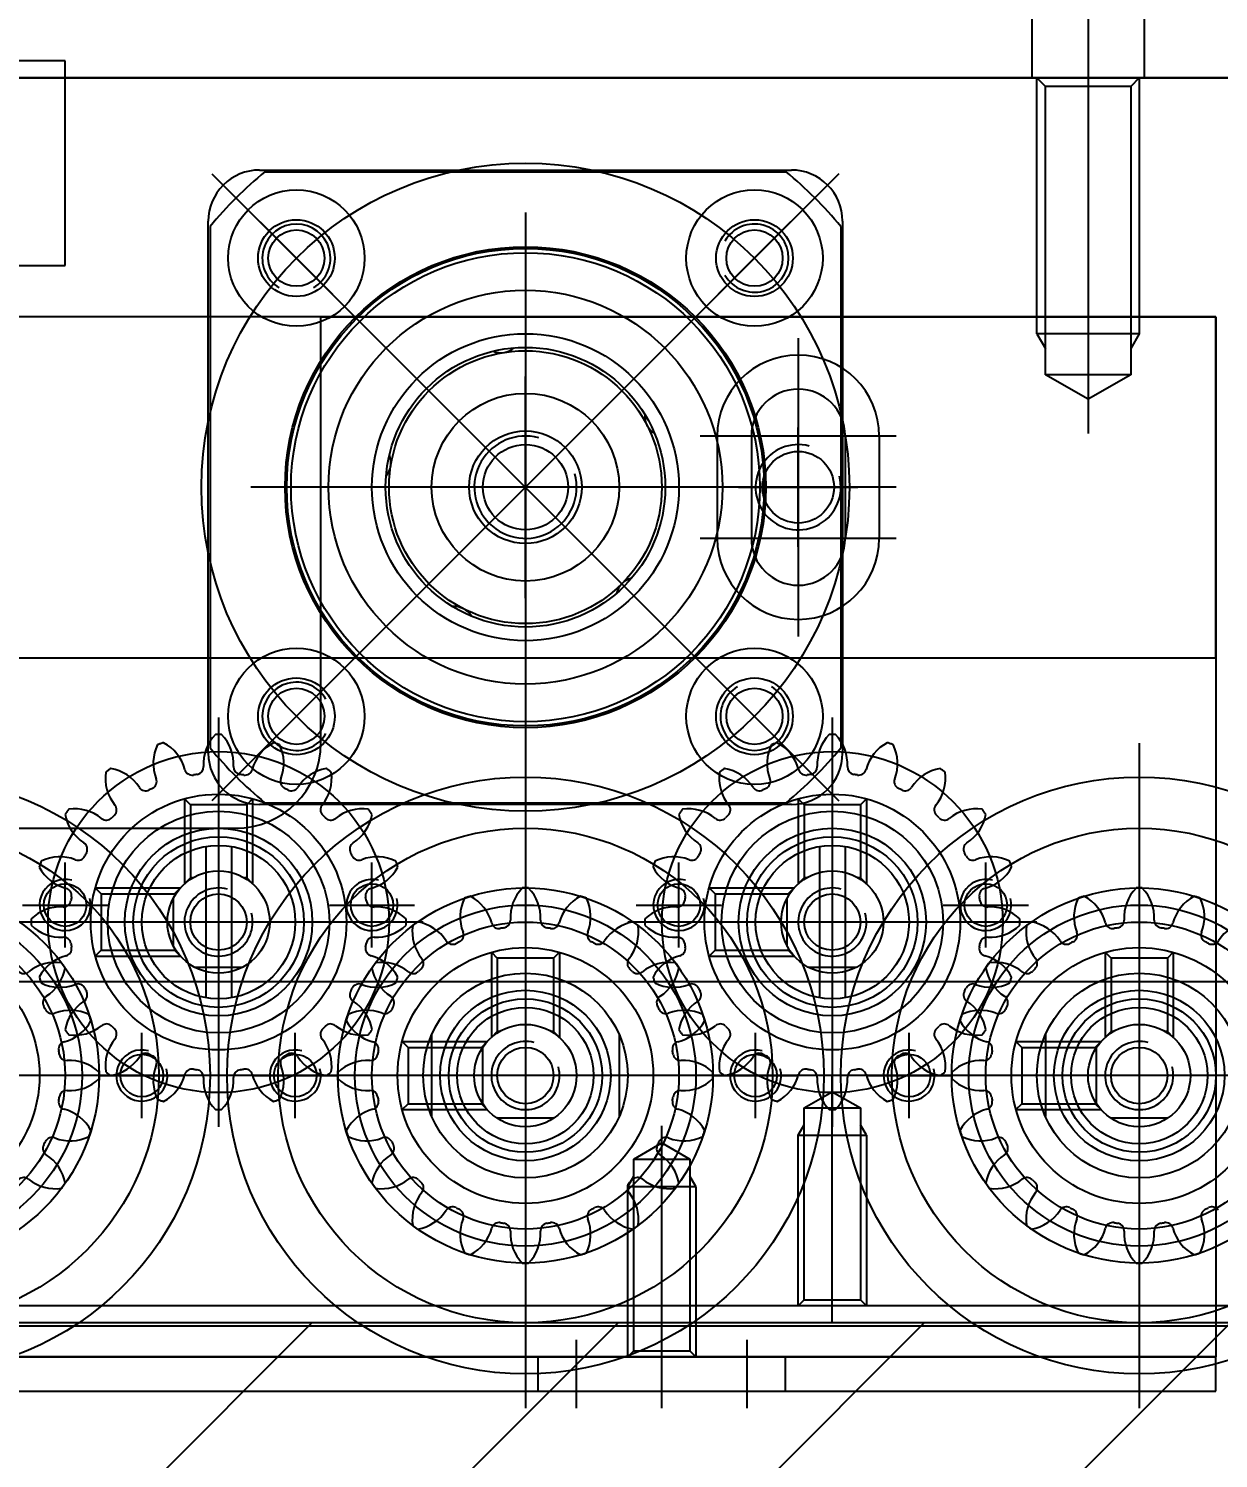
# Model space of a CAD drawing. Header units: inches. Extents: x 0 to 77285, y -118 to 40065.
# Drawn here: x 15104.5 to 15174.3, y 25987.6 to 26071.4 of the extents above; entities that cross this region are included whole.
import ezdxf

# ---------------------------------------------------------------- set-up
doc = ezdxf.new("R2010")
doc.units = ezdxf.units.IN
doc.header["$LTSCALE"] = 5
doc.header["$MEASUREMENT"] = 0
doc.layers.add('A', color=8, linetype='Continuous')
doc.styles.add('SCI', font='')
doc.styles.get('SCI').set_extended_font_data('Gulim')
doc.dimstyles.new('SCH', dxfattribs={"dimtxt": 2.5, "dimasz": 2, "dimexe": 1.25, "dimexo": 0.625, "dimtad": 1, "dimdec": 8, "dimtxsty": 'SCI', "dimcen": 2.5, "dimclrd": 4, "dimclre": 4, "dimclrt": 7, "dimadec": 8, "dimazin": 2, "dimtfac": 1, "dimtdec": 8, "dimtmove": 0, "dimatfit": 3, "dimfxl": 1, "dimarcsym": 0})

# ---------------------------------------------------------------- blocks, each defined once
blk = doc.blocks.new('A$Cc399747e')
h = blk.add_hatch()
h.set_pattern_fill('ANSI31', color=256, scale=4)
h.set_pattern_definition([(45, (9521.272, 63861.461), (-8.980256, 8.980256), [])])
h.paths.add_polyline_path([(2341.792, 581), (1941.792, 581), (1941.792, 281), (2341.792, 281)])
for p, q in [((2113.792, 247), (2113.792, 286)), ((2136.792, 286), (2136.792, 282)), ((2141.792, 286), (2141.792, 282)), ((2146.792, 286), (2146.792, 282)), ((2149.792, 247), (2149.792, 286)), ((2334.292, 285), (2109.292, 285)), ((2109.292, 285), (2109.292, 283)), ((2134.542, 285), (2134.542, 283)), ((2149.042, 285), (2149.042, 283)), ((2141.792, 284), (2141.792, 269.448)), ((2109.292, 222), (2109.292, 283)), ((2109.292, 283), (2334.292, 283)), ((2334.292, 283), (2109.292, 283)), ((2140.142, 282.65), (2139.792, 283)), ((2139.792, 273), (2139.792, 283)), ((2143.442, 282.65), (2140.142, 282.65)), ((2140.142, 271.4), (2140.142, 282.65)), ((2143.792, 283), (2143.442, 282.65)), ((2143.442, 282.65), (2143.442, 271.4)), ((2143.792, 283), (2143.792, 273)), ((1941.792, 281), (2341.792, 281)), ((1941.792, 281), (2341.792, 281)), ((2131.792, 281), (2131.792, 266.448)), ((1627.792, 280), (2635.792, 280)), ((2113.792, 253.5), (2113.792, 279.5)), ((2113.792, 253.5), (2113.792, 279.5)), ((2130.142, 279.65), (2129.792, 280)), ((2129.792, 270), (2129.792, 280)), ((2133.442, 279.65), (2130.142, 279.65)), ((2130.142, 268.4), (2130.142, 279.65)), ((2133.792, 280), (2133.442, 279.65)), ((2133.442, 279.65), (2133.442, 268.4)), ((2133.792, 280), (2133.792, 270)), ((2149.792, 253.5), (2149.792, 279.5)), ((2149.792, 253.5), (2149.792, 279.5)), ((2113.792, 254.5), (2113.792, 278.5)), ((2149.792, 254.5), (2149.792, 278.5)), ((2139.792, 273), (2140.142, 272.394)), ((2143.792, 273), (2139.792, 273)), ((2143.792, 273), (2143.442, 272.394)), ((2141.792, 270.448), (2140.142, 271.4)), ((2143.442, 271.4), (2140.142, 271.4)), ((2143.442, 271.4), (2141.792, 270.448)), ((2129.792, 270), (2130.142, 269.394)), ((2133.792, 270), (2129.792, 270)), ((2133.792, 270), (2133.442, 269.394)), ((2131.792, 245.5), (2131.792, 269.5)), ((2167.792, 245.5), (2167.792, 269.5)), ((2112.135, 269.001), (2115.449, 269.001)), ((2121.021, 268.5), (2116.028, 268.5)), ((2116.378, 268.15), (2116.028, 268.5)), ((2119.292, 264.102), (2119.292, 268.898)), ((2121.021, 268.5), (2120.671, 268.15)), ((2127.292, 269), (2127.292, 264)), ((2131.792, 267.448), (2130.142, 268.4)), ((2133.442, 268.4), (2130.142, 268.4)), ((2133.442, 268.4), (2131.792, 267.448)), ((2136.292, 269), (2136.292, 264)), ((2144.292, 264.102), (2144.292, 268.898)), ((2148.135, 269.001), (2151.449, 269.001)), ((2157.021, 268.5), (2152.028, 268.5)), ((2152.378, 268.15), (2152.028, 268.5)), ((2155.292, 264.102), (2155.292, 268.898)), ((2157.021, 268.5), (2156.671, 268.15)), ((2163.292, 269), (2163.292, 264)), ((2172.292, 269), (2172.292, 264)), ((2116.293, 268.157), (2116.293, 264.843)), ((2116.378, 268.021), (2116.378, 268.15)), ((2120.671, 268.15), (2116.378, 268.15)), ((2120.671, 264.85), (2120.671, 268.15)), ((2152.293, 268.157), (2152.293, 264.843)), ((2152.378, 268.021), (2152.378, 268.15)), ((2156.671, 268.15), (2152.378, 268.15)), ((2156.671, 264.85), (2156.671, 268.15)), ((2094.292, 266.5), (2133.292, 266.5)), ((2100.792, 266.5), (2126.792, 266.5)), ((2100.792, 266.5), (2126.792, 266.5)), ((2101.792, 266.5), (2125.792, 266.5)), ((2129.792, 266.5), (2124.792, 266.5)), ((2130.292, 266.5), (2169.292, 266.5)), ((2138.792, 266.5), (2133.792, 266.5)), ((2136.792, 266.5), (2162.792, 266.5)), ((2136.792, 266.5), (2162.792, 266.5)), ((2137.792, 266.5), (2161.792, 266.5)), ((2165.792, 266.5), (2160.792, 266.5)), ((2166.292, 266.5), (2205.292, 266.5)), ((2174.792, 266.5), (2169.792, 266.5)), ((2172.792, 266.5), (2198.792, 266.5)), ((2172.792, 266.5), (2198.792, 266.5)), ((2173.792, 266.5), (2197.792, 266.5)), ((2116.378, 264.85), (2116.378, 264.98)), ((2131.792, 250), (2131.792, 265)), ((2152.378, 264.85), (2152.378, 264.98)), ((2167.792, 250), (2167.792, 265)), ((2111.792, 259.272), (2111.792, 264.264)), ((2112.142, 263.914), (2111.792, 264.264)), ((2115.442, 263.914), (2115.792, 264.264)), ((2115.792, 259.272), (2115.792, 264.264)), ((2116.378, 264.85), (2116.028, 264.5)), ((2121.021, 264.5), (2116.028, 264.5)), ((2120.671, 264.85), (2116.378, 264.85)), ((2121.021, 264.5), (2120.671, 264.85)), ((2147.792, 259.272), (2147.792, 264.264)), ((2148.142, 263.914), (2147.792, 264.264)), ((2151.442, 263.914), (2151.792, 264.264)), ((2151.792, 259.272), (2151.792, 264.264)), ((2152.378, 264.85), (2152.028, 264.5)), ((2157.021, 264.5), (2152.028, 264.5)), ((2156.671, 264.85), (2152.378, 264.85)), ((2157.021, 264.5), (2156.671, 264.85)), ((2112.142, 263.914), (2112.271, 263.914)), ((2112.142, 259.622), (2112.142, 263.914)), ((2115.313, 263.914), (2115.442, 263.914)), ((2115.442, 259.622), (2115.442, 263.914)), ((2148.142, 263.914), (2148.271, 263.914)), ((2148.142, 259.622), (2148.142, 263.914)), ((2151.313, 263.914), (2151.442, 263.914)), ((2151.442, 259.622), (2151.442, 263.914)), ((2131.792, 252), (2131.792, 263)), ((2167.792, 252), (2167.792, 263)), ((2131.042, 253.063), (2131.042, 261.937)), ((2132.542, 253.063), (2132.542, 261.937)), ((2167.042, 253.063), (2167.042, 261.937)), ((2168.542, 253.063), (2168.542, 261.937)), ((2133.215, 260.141), (2130.369, 260.141)), ((2169.215, 260.141), (2166.369, 260.141)), ((2111.792, 259.272), (2112.142, 259.622)), ((2112.142, 259.622), (2115.442, 259.622)), ((2115.792, 259.272), (2115.442, 259.622)), ((2139.021, 259.5), (2134.028, 259.5)), ((2134.378, 259.15), (2134.028, 259.5)), ((2134.378, 259.021), (2134.378, 259.15)), ((2138.671, 259.15), (2134.378, 259.15)), ((2139.021, 259.5), (2138.671, 259.15)), ((2138.671, 255.85), (2138.671, 259.15)), ((2147.792, 259.272), (2148.142, 259.622)), ((2148.142, 259.622), (2151.442, 259.622)), ((2151.792, 259.272), (2151.442, 259.622)), ((2175.021, 259.5), (2170.028, 259.5)), ((2170.378, 259.15), (2170.028, 259.5)), ((2170.378, 259.021), (2170.378, 259.15)), ((2174.671, 259.15), (2170.378, 259.15)), ((2175.021, 259.5), (2174.671, 259.15)), ((2174.671, 255.85), (2174.671, 259.15)), ((2122.792, 259), (2122.792, 254)), ((2134.433, 258.923), (2134.433, 256.077)), ((2140.792, 259), (2140.792, 254)), ((2158.792, 259), (2158.792, 254)), ((2170.433, 258.923), (2170.433, 256.077)), ((2176.792, 259), (2176.792, 254)), ((2119.792, 257.5), (2143.792, 257.5)), ((2124.292, 257.5), (2139.292, 257.5)), ((2126.292, 257.5), (2137.292, 257.5)), ((2155.792, 257.5), (2179.792, 257.5)), ((2160.292, 257.5), (2175.292, 257.5)), ((2162.292, 257.5), (2173.292, 257.5)), ((2125.292, 256.5), (2120.292, 256.5)), ((2134.378, 255.85), (2134.028, 255.5)), ((2134.378, 255.85), (2134.378, 255.98)), ((2138.671, 255.85), (2134.378, 255.85)), ((2143.292, 256.5), (2138.292, 256.5)), ((2139.021, 255.5), (2138.671, 255.85)), ((2161.292, 256.5), (2156.292, 256.5)), ((2170.378, 255.85), (2170.028, 255.5)), ((2170.378, 255.85), (2170.378, 255.98)), ((2174.671, 255.85), (2170.378, 255.85)), ((2179.292, 256.5), (2174.292, 256.5)), ((2175.021, 255.5), (2174.671, 255.85)), ((2129.792, 250.272), (2129.792, 255.264)), ((2130.142, 254.914), (2129.792, 255.264)), ((2130.142, 254.914), (2130.271, 254.914)), ((2130.142, 250.622), (2130.142, 254.914)), ((2133.313, 254.914), (2133.442, 254.914)), ((2133.442, 254.914), (2133.792, 255.264)), ((2133.442, 250.622), (2133.442, 254.914)), ((2133.792, 250.272), (2133.792, 255.264)), ((2139.021, 255.5), (2134.028, 255.5)), ((2165.792, 250.272), (2165.792, 255.264)), ((2166.142, 254.914), (2165.792, 255.264)), ((2166.142, 254.914), (2166.271, 254.914)), ((2166.142, 250.622), (2166.142, 254.914)), ((2169.313, 254.914), (2169.442, 254.914)), ((2169.442, 254.914), (2169.792, 255.264)), ((2169.442, 250.622), (2169.442, 254.914)), ((2169.792, 250.272), (2169.792, 255.264)), ((2175.021, 255.5), (2170.028, 255.5)), ((2276.792, 252), (2166.792, 252)), ((2129.792, 250.272), (2130.142, 250.622)), ((2130.142, 250.622), (2133.442, 250.622)), ((2168.177, 213.615), (2131.407, 250.385)), ((2131.407, 213.615), (2168.177, 250.385)), ((2133.792, 250.272), (2133.442, 250.622)), ((2134.192, 250.6), (2165.392, 250.6)), ((2165.081, 250.5), (2134.503, 250.5)), ((2165.792, 250.272), (2166.142, 250.622)), ((2166.142, 250.622), (2169.442, 250.622)), ((2169.792, 250.272), (2169.442, 250.622)), ((2131.192, 216.4), (2131.192, 247.6)), ((2134.236, 247.556), (2138.478, 243.314)), ((2149.792, 215.9), (2149.792, 248.1)), ((2165.348, 247.556), (2161.106, 243.314)), ((2168.392, 247.6), (2168.392, 216.4)), ((2131.292, 216.711), (2131.292, 247.289)), ((2161.792, 247), (2161.792, 222)), ((2168.292, 216.711), (2168.292, 247.289)), ((2149.792, 221), (2149.792, 243)), ((2109.292, 242), (2109.292, 222)), ((2334.292, 242), (2109.292, 242)), ((2133.792, 223.25), (2133.792, 240.75)), ((2149.792, 238.5), (2149.792, 225.5)), ((2128.042, 235), (2139.542, 235)), ((2129.042, 229), (2129.042, 235)), ((2131.042, 229), (2131.042, 235)), ((2133.792, 235.5), (2133.792, 228.5)), ((2136.542, 229), (2136.542, 235)), ((2138.542, 229), (2138.542, 235)), ((2128.042, 232), (2139.542, 232)), ((2137.292, 232), (2130.292, 232)), ((2133.692, 232), (2165.892, 232)), ((2138.792, 232), (2160.792, 232)), ((2143.292, 232), (2156.292, 232)), ((2128.042, 229), (2139.542, 229)), ((2116.792, 206), (2116.792, 228.844)), ((2114.292, 225.4), (2116.792, 226.844)), ((2116.792, 226.844), (2119.292, 225.4)), ((2114.292, 208.5), (2114.292, 225.4)), ((2114.292, 225.4), (2119.292, 225.4)), ((2119.292, 225.4), (2119.292, 208.5)), ((2113.792, 223), (2114.292, 223.866)), ((2119.792, 223), (2119.292, 223.866)), ((2113.792, 208), (2113.792, 223)), ((2113.792, 223), (2119.792, 223)), ((2119.792, 223), (2119.792, 208)), ((2161.792, 222), (2109.292, 222)), ((2109.292, 222), (2334.292, 222)), ((2134.236, 216.444), (2138.478, 220.686)), ((2165.348, 216.444), (2161.106, 220.686)), ((2189.792, 219), (2176.792, 219)), ((2176.792, 219), (2176.792, 207)), ((2165.392, 213.4), (2134.192, 213.4)), ((2165.081, 213.5), (2134.503, 213.5)), ((2116.792, 186), (2116.792, 210)), ((2605.792, 208), (1657.792, 208)), ((1746.792, 208), (2486.792, 208)), ((2113.492, 194.5), (2113.492, 208)), ((2113.792, 208), (2114.292, 208.5)), ((2114.292, 208.5), (2119.292, 208.5)), ((2119.292, 208.5), (2119.792, 208)), ((2120.092, 194.5), (2120.092, 208)), ((2176.792, 208), (2176.792, 207)), ((2176.792, 207), (2266.792, 207)), ((2176.792, 207), (2266.792, 207))]:
    blk.add_line(p, q)
at = {"ltscale": 4}
for p, q in [((1627.792, 281.2), (2635.792, 281.2)), ((1627.792, 280), (2635.792, 280)), ((2106.292, 261), (2337.292, 261)), ((1679.792, 208), (2483.792, 208))]:
    blk.add_line(p, q, dxfattribs=at)
for centre, radius in [((2113.792, 266.5), 17.5), ((2149.792, 266.5), 17.5), ((2185.792, 266.5), 17.5), ((2113.792, 266.5), 14.5), ((2149.792, 266.5), 14.5), ((2185.792, 266.5), 14.5), ((2113.792, 266.5), 11), ((2149.792, 266.5), 11), ((2185.792, 266.5), 11), ((2113.792, 266.5), 10), ((2149.792, 266.5), 10), ((2185.792, 266.5), 10), ((2113.792, 266.5), 9), ((2149.792, 266.5), 9), ((2185.792, 266.5), 9), ((2113.792, 266.5), 7.5), ((2149.792, 266.5), 7.5), ((2185.792, 266.5), 7.5), ((2113.792, 266.5), 6), ((2149.792, 266.5), 6), ((2113.792, 266.5), 5), ((2113.792, 266.5), 4.5), ((2149.792, 266.5), 5), ((2149.792, 266.5), 4.5), ((2113.792, 266.5), 4), ((2149.792, 266.5), 4), ((2113.792, 266.5), 3), ((2113.792, 266.5), 3), ((2149.792, 266.5), 3), ((2149.792, 266.5), 3), ((2113.792, 266.5), 1.65), ((2131.792, 257.5), 10), ((2127.292, 266.5), 1.25), ((2136.292, 266.5), 1.25), ((2149.792, 266.5), 1.65), ((2167.792, 257.5), 10), ((2163.292, 266.5), 1.25), ((2172.292, 266.5), 1.25), ((2131.792, 257.5), 7.5), ((2167.792, 257.5), 7.5), ((2131.792, 257.5), 6.5), ((2167.792, 257.5), 6.5), ((2131.792, 257.5), 5.5), ((2131.792, 257.5), 5), ((2167.792, 257.5), 5.5), ((2167.792, 257.5), 5), ((2131.792, 257.5), 4.5), ((2131.792, 257.5), 4.5), ((2167.792, 257.5), 4.5), ((2167.792, 257.5), 4.5), ((2131.792, 257.5), 3), ((2131.792, 257.5), 3), ((2167.792, 257.5), 3), ((2167.792, 257.5), 3), ((2131.792, 257.5), 1.65), ((2167.792, 257.5), 1.65), ((2122.792, 256.5), 1.25), ((2140.792, 256.5), 1.25), ((2158.792, 256.5), 1.25), ((2176.792, 256.5), 1.25), ((2149.792, 232), 19), ((2149.792, 232), 19), ((2136.357, 245.435), 4), ((2163.227, 245.435), 4), ((2136.357, 245.435), 2.25), ((2163.227, 245.435), 2.25), ((2136.357, 245.435), 1.65), ((2163.227, 245.435), 1.65), ((2149.792, 232), 14.1), ((2149.792, 232), 14), ((2149.792, 232), 13.75), ((2149.792, 232), 11.55), ((2149.792, 232), 9), ((2149.792, 232), 8.2), ((2149.792, 232), 8), ((2149.792, 232), 8), ((2149.792, 232), 5.5), ((2149.792, 232), 3.3), ((2133.792, 232), 2.1), ((2149.792, 232), 2.5), ((2136.357, 218.565), 4), ((2163.227, 218.565), 4), ((2136.357, 218.565), 2.25), ((2163.227, 218.565), 2.25), ((2136.357, 218.565), 1.65), ((2163.227, 218.565), 1.65)]:
    blk.add_circle(centre, radius)
for centre, radius, start, end in [((2112.464, 275.803), 2.5, 153.86546, 201.15785), ((2113.792, 266.5), 11, 108, 108.94936), ((2113.792, 266.5), 11, 107.05064, 108), ((2109.398, 274.807), 2.5, 14.84215, 62.13454), ((2115.404, 275.758), 2.5, 135.86546, 183.15785), ((2113.792, 266.5), 11, 90, 90.94936), ((2113.792, 266.5), 11, 89.05064, 90), ((2112.18, 275.758), 2.5, 356.84215, 44.13454), ((2118.186, 274.807), 2.5, 117.86546, 165.15785), ((2113.792, 266.5), 11, 72, 72.94936), ((2113.792, 266.5), 11, 71.05064, 72), ((2115.12, 275.803), 2.5, 338.84215, 26.13454), ((2148.464, 275.803), 2.5, 153.86546, 201.15785), ((2149.792, 266.5), 11, 108, 108.94936), ((2149.792, 266.5), 11, 107.05064, 108), ((2145.398, 274.807), 2.5, 14.84215, 62.13454), ((2151.404, 275.758), 2.5, 135.86546, 183.15785), ((2149.792, 266.5), 11, 90, 90.94936), ((2149.792, 266.5), 11, 89.05064, 90), ((2148.18, 275.758), 2.5, 356.84215, 44.13454), ((2154.186, 274.807), 2.5, 117.86546, 165.15785), ((2149.792, 266.5), 11, 72, 72.94936), ((2149.792, 266.5), 11, 71.05064, 72), ((2151.12, 275.803), 2.5, 338.84215, 26.13454), ((2112.242, 275.56), 0.442, 194.84215, 279.71096), ((2113.792, 266.5), 8.75, 99, 99.71096), ((2113.792, 266.5), 8.75, 98.28904, 99), ((2112.467, 275.596), 0.442, 278.28904, 3.15785), ((2115.117, 275.596), 0.442, 176.84215, 261.71096), ((2113.792, 266.5), 8.75, 81, 81.71096), ((2113.792, 266.5), 8.75, 80.28904, 81), ((2115.343, 275.56), 0.442, 260.28904, 345.15785), ((2120.538, 273.042), 2.5, 99.86546, 147.15785), ((2117.929, 274.937), 2.5, 320.84215, 8.13454), ((2113.792, 266.5), 11, 54, 54.94936), ((2113.792, 266.5), 11, 53.05064, 54), ((2145.655, 274.937), 2.5, 171.86546, 219.15785), ((2149.792, 266.5), 11, 126, 126.94936), ((2149.792, 266.5), 11, 125.05064, 126), ((2143.046, 273.042), 2.5, 32.84215, 80.13454), ((2148.242, 275.56), 0.442, 194.84215, 279.71096), ((2149.792, 266.5), 8.75, 99, 99.71096), ((2149.792, 266.5), 8.75, 98.28904, 99), ((2148.467, 275.596), 0.442, 278.28904, 3.15785), ((2151.117, 275.596), 0.442, 176.84215, 261.71096), ((2149.792, 266.5), 8.75, 81, 81.71096), ((2149.792, 266.5), 8.75, 80.28904, 81), ((2151.343, 275.56), 0.442, 260.28904, 345.15785), ((2156.538, 273.042), 2.5, 99.86546, 147.15785), ((2153.929, 274.937), 2.5, 320.84215, 8.13454), ((2149.792, 266.5), 11, 54, 54.94936), ((2149.792, 266.5), 11, 53.05064, 54), ((2109.518, 274.637), 0.442, 212.84215, 297.71096), ((2113.792, 266.5), 8.75, 117, 117.71096), ((2113.792, 266.5), 8.75, 116.28904, 117), ((2109.721, 274.741), 0.442, 296.28904, 21.15785), ((2117.863, 274.741), 0.442, 158.84215, 243.71096), ((2113.792, 266.5), 8.75, 63, 63.71096), ((2113.792, 266.5), 8.75, 62.28904, 63), ((2118.066, 274.637), 0.442, 242.28904, 327.15785), ((2145.518, 274.637), 0.442, 212.84215, 297.71096), ((2149.792, 266.5), 8.75, 117, 117.71096), ((2149.792, 266.5), 8.75, 116.28904, 117), ((2145.721, 274.741), 0.442, 296.28904, 21.15785), ((2153.863, 274.741), 0.442, 158.84215, 243.71096), ((2149.792, 266.5), 8.75, 63, 63.71096), ((2149.792, 266.5), 8.75, 62.28904, 63), ((2154.066, 274.637), 0.442, 242.28904, 327.15785), ((2120.21, 273.08), 0.442, 140.84215, 225.71096), ((2143.374, 273.08), 0.442, 314.28904, 39.15785), ((2156.21, 273.08), 0.442, 140.84215, 225.71096), ((2113.792, 266.5), 8.75, 45, 45.71096), ((2113.792, 266.5), 8.75, 44.28904, 45), ((2120.372, 272.918), 0.442, 224.28904, 309.15785), ((2122.229, 270.637), 2.5, 81.86546, 129.15785), ((2120.334, 273.246), 2.5, 302.84215, 350.13454), ((2113.792, 266.5), 11, 36, 36.94936), ((2113.792, 266.5), 11, 35.05064, 36), ((2149.792, 266.5), 11, 144, 144.94936), ((2143.25, 273.246), 2.5, 189.86546, 237.15785), ((2149.792, 266.5), 11, 143.05064, 144), ((2141.355, 270.637), 2.5, 50.84215, 98.13454), ((2143.213, 272.918), 0.442, 230.84215, 315.71096), ((2149.792, 266.5), 8.75, 135, 135.71096), ((2149.792, 266.5), 8.75, 134.28904, 135), ((2149.792, 266.5), 8.75, 45, 45.71096), ((2149.792, 266.5), 8.75, 44.28904, 45), ((2156.372, 272.918), 0.442, 224.28904, 309.15785), ((2158.229, 270.637), 2.5, 81.86546, 129.15785), ((2156.334, 273.246), 2.5, 302.84215, 350.13454), ((2149.792, 266.5), 11, 36, 36.94936), ((2149.792, 266.5), 11, 35.05064, 36), ((2185.792, 266.5), 11, 144, 144.94936), ((2179.25, 273.246), 2.5, 189.86546, 237.15785), ((2185.792, 266.5), 11, 143.05064, 144), ((2177.355, 270.637), 2.5, 50.84215, 98.13454), ((2179.213, 272.918), 0.442, 230.84215, 315.71096), ((2121.929, 270.774), 0.442, 122.84215, 207.71096), ((2141.655, 270.774), 0.442, 332.28904, 57.15785), ((2157.929, 270.774), 0.442, 122.84215, 207.71096), ((2177.655, 270.774), 0.442, 332.28904, 57.15785), ((2113.792, 266.5), 8.75, 27, 27.71096), ((2113.792, 266.5), 8.75, 26.28904, 27), ((2122.033, 270.571), 0.442, 206.28904, 291.15785), ((2123.095, 267.828), 2.5, 63.86546, 111.15785), ((2113.792, 266.5), 11, 18, 18.94936), ((2149.792, 266.5), 11, 161.05064, 162), ((2140.489, 267.828), 2.5, 68.84215, 116.13454), ((2141.551, 270.571), 0.442, 248.84215, 333.71096), ((2149.792, 266.5), 8.75, 153, 153.71096), ((2149.792, 266.5), 8.75, 152.28904, 153), ((2149.792, 266.5), 8.75, 27, 27.71096), ((2149.792, 266.5), 8.75, 26.28904, 27), ((2158.033, 270.571), 0.442, 206.28904, 291.15785), ((2159.095, 267.828), 2.5, 63.86546, 111.15785), ((2149.792, 266.5), 11, 18, 18.94936), ((2185.792, 266.5), 11, 161.05064, 162), ((2176.489, 267.828), 2.5, 68.84215, 116.13454), ((2177.551, 270.571), 0.442, 248.84215, 333.71096), ((2185.792, 266.5), 8.75, 153, 153.71096), ((2185.792, 266.5), 8.75, 152.28904, 153), ((2122.098, 270.894), 2.5, 284.84215, 332.13454), ((2113.792, 266.5), 11, 17.05064, 18), ((2149.792, 266.5), 11, 162, 162.94936), ((2141.486, 270.894), 2.5, 207.86546, 255.15785), ((2158.098, 270.894), 2.5, 284.84215, 332.13454), ((2149.792, 266.5), 11, 17.05064, 18), ((2185.792, 266.5), 11, 162, 162.94936), ((2177.486, 270.894), 2.5, 207.86546, 255.15785), ((2113.792, 266.5), 2, 255, 195), ((2122.852, 268.051), 0.442, 104.84215, 189.71096), ((2133.404, 266.758), 2.5, 135.86546, 183.15785), ((2131.792, 257.5), 11, 90, 90.94936), ((2131.792, 257.5), 11, 89.05064, 90), ((2130.18, 266.758), 2.5, 356.84215, 44.13454), ((2140.732, 268.051), 0.442, 350.28904, 75.15785), ((2149.792, 266.5), 2, 255, 195), ((2158.852, 268.051), 0.442, 104.84215, 189.71096), ((2169.404, 266.758), 2.5, 135.86546, 183.15785), ((2167.792, 257.5), 11, 90, 90.94936), ((2167.792, 257.5), 11, 89.05064, 90), ((2166.18, 266.758), 2.5, 356.84215, 44.13454), ((2176.732, 268.051), 0.442, 350.28904, 75.15785), ((2113.792, 266.5), 8.75, 9, 9.71096), ((2113.792, 266.5), 8.75, 8.28904, 9), ((2122.888, 267.825), 0.442, 188.28904, 273.15785), ((2127.292, 266.5), 1.5, 255, 195), ((2130.464, 266.803), 2.5, 153.86546, 201.15785), ((2131.792, 257.5), 11, 108, 108.94936), ((2131.792, 257.5), 11, 107.05064, 108), ((2127.398, 265.807), 2.5, 14.84215, 62.13454), ((2136.186, 265.807), 2.5, 117.86546, 165.15785), ((2136.292, 266.5), 1.5, 255, 195), ((2131.792, 257.5), 11, 72, 72.94936), ((2131.792, 257.5), 11, 71.05064, 72), ((2133.12, 266.803), 2.5, 338.84215, 26.13454), ((2140.697, 267.825), 0.442, 266.84215, 351.71096), ((2149.792, 266.5), 8.75, 171, 171.71096), ((2149.792, 266.5), 8.75, 170.28904, 171), ((2149.792, 266.5), 8.75, 9, 9.71096), ((2149.792, 266.5), 8.75, 8.28904, 9), ((2158.888, 267.825), 0.442, 188.28904, 273.15785), ((2163.292, 266.5), 1.5, 255, 195), ((2166.464, 266.803), 2.5, 153.86546, 201.15785), ((2167.792, 257.5), 11, 108, 108.94936), ((2167.792, 257.5), 11, 107.05064, 108), ((2163.398, 265.807), 2.5, 14.84215, 62.13454), ((2172.186, 265.807), 2.5, 117.86546, 165.15785), ((2172.292, 266.5), 1.5, 255, 195), ((2167.792, 257.5), 11, 72, 72.94936), ((2167.792, 257.5), 11, 71.05064, 72), ((2169.12, 266.803), 2.5, 338.84215, 26.13454), ((2176.697, 267.825), 0.442, 266.84215, 351.71096), ((2185.792, 266.5), 8.75, 171, 171.71096), ((2185.792, 266.5), 8.75, 170.28904, 171), ((2123.05, 264.888), 2.5, 45.86546, 93.15785), ((2113.792, 266.5), 11, 360, 0.94936), ((2149.792, 266.5), 11, 179.05064, 180), ((2140.534, 264.888), 2.5, 86.84215, 134.13454), ((2159.05, 264.888), 2.5, 45.86546, 93.15785), ((2149.792, 266.5), 11, 360, 0.94936), ((2185.792, 266.5), 11, 179.05064, 180), ((2176.534, 264.888), 2.5, 86.84215, 134.13454), ((2123.05, 268.112), 2.5, 266.84215, 314.13454), ((2113.792, 266.5), 11, 359.05064, 0), ((2127.655, 265.937), 2.5, 171.86546, 219.15785), ((2131.792, 257.5), 11, 126, 126.94936), ((2131.792, 257.5), 11, 125.05064, 126), ((2125.046, 264.042), 2.5, 32.84215, 80.13454), ((2127.721, 265.741), 0.442, 296.28904, 21.15785), ((2130.242, 266.56), 0.442, 194.84215, 279.71096), ((2131.792, 257.5), 8.75, 99, 99.71096), ((2131.792, 257.5), 8.75, 98.28904, 99), ((2130.467, 266.596), 0.442, 278.28904, 3.15785), ((2133.117, 266.596), 0.442, 176.84215, 261.71096), ((2131.792, 257.5), 8.75, 81, 81.71096), ((2131.792, 257.5), 8.75, 80.28904, 81), ((2133.343, 266.56), 0.442, 260.28904, 345.15785), ((2135.863, 265.741), 0.442, 158.84215, 243.71096), ((2138.538, 264.042), 2.5, 99.86546, 147.15785), ((2135.929, 265.937), 2.5, 320.84215, 8.13454), ((2131.792, 257.5), 11, 54, 54.94936), ((2131.792, 257.5), 11, 53.05064, 54), ((2149.792, 266.5), 11, 180, 180.94936), ((2140.534, 268.112), 2.5, 225.86546, 273.15785), ((2159.05, 268.112), 2.5, 266.84215, 314.13454), ((2149.792, 266.5), 11, 359.05064, 0), ((2163.655, 265.937), 2.5, 171.86546, 219.15785), ((2167.792, 257.5), 11, 126, 126.94936), ((2167.792, 257.5), 11, 125.05064, 126), ((2161.046, 264.042), 2.5, 32.84215, 80.13454), ((2163.721, 265.741), 0.442, 296.28904, 21.15785), ((2166.242, 266.56), 0.442, 194.84215, 279.71096), ((2167.792, 257.5), 8.75, 99, 99.71096), ((2167.792, 257.5), 8.75, 98.28904, 99), ((2166.467, 266.596), 0.442, 278.28904, 3.15785), ((2169.117, 266.596), 0.442, 176.84215, 261.71096), ((2167.792, 257.5), 8.75, 81, 81.71096), ((2167.792, 257.5), 8.75, 80.28904, 81), ((2169.343, 266.56), 0.442, 260.28904, 345.15785), ((2171.863, 265.741), 0.442, 158.84215, 243.71096), ((2174.538, 264.042), 2.5, 99.86546, 147.15785), ((2171.929, 265.937), 2.5, 320.84215, 8.13454), ((2167.792, 257.5), 11, 54, 54.94936), ((2167.792, 257.5), 11, 53.05064, 54), ((2185.792, 266.5), 11, 180, 180.94936), ((2176.534, 268.112), 2.5, 225.86546, 273.15785), ((2122.852, 264.95), 0.442, 170.28904, 255.15785), ((2113.792, 266.5), 8.75, 350.28904, 351), ((2113.792, 266.5), 8.75, 351, 351.71096), ((2122.888, 265.175), 0.442, 86.84215, 171.71096), ((2127.518, 265.637), 0.442, 212.84215, 297.71096), ((2131.792, 257.5), 8.75, 117, 117.71096), ((2131.792, 257.5), 8.75, 116.28904, 117), ((2131.792, 257.5), 8.75, 63, 63.71096), ((2131.792, 257.5), 8.75, 62.28904, 63), ((2136.066, 265.637), 0.442, 242.28904, 327.15785), ((2140.697, 265.175), 0.442, 8.28904, 93.15785), ((2140.732, 264.95), 0.442, 284.84215, 9.71096), ((2149.792, 266.5), 8.75, 188.28904, 189), ((2149.792, 266.5), 8.75, 189, 189.71096), ((2158.852, 264.95), 0.442, 170.28904, 255.15785), ((2149.792, 266.5), 8.75, 350.28904, 351), ((2149.792, 266.5), 8.75, 351, 351.71096), ((2158.888, 265.175), 0.442, 86.84215, 171.71096), ((2163.518, 265.637), 0.442, 212.84215, 297.71096), ((2167.792, 257.5), 8.75, 117, 117.71096), ((2167.792, 257.5), 8.75, 116.28904, 117), ((2167.792, 257.5), 8.75, 63, 63.71096), ((2167.792, 257.5), 8.75, 62.28904, 63), ((2172.066, 265.637), 0.442, 242.28904, 327.15785), ((2176.697, 265.175), 0.442, 8.28904, 93.15785), ((2176.732, 264.95), 0.442, 284.84215, 9.71096), ((2185.792, 266.5), 8.75, 188.28904, 189), ((2185.792, 266.5), 8.75, 189, 189.71096), ((2122.098, 262.106), 2.5, 27.86546, 75.15785), ((2131.792, 257.5), 11, 143.05064, 144), ((2123.355, 261.637), 2.5, 50.84215, 98.13454), ((2125.374, 264.08), 0.442, 314.28904, 39.15785), ((2138.21, 264.08), 0.442, 140.84215, 225.71096), ((2140.229, 261.637), 2.5, 81.86546, 129.15785), ((2141.486, 262.106), 2.5, 104.84215, 152.13454), ((2131.792, 257.5), 11, 36, 36.94936), ((2158.098, 262.106), 2.5, 27.86546, 75.15785), ((2167.792, 257.5), 11, 143.05064, 144), ((2159.355, 261.637), 2.5, 50.84215, 98.13454), ((2161.374, 264.08), 0.442, 314.28904, 39.15785), ((2174.21, 264.08), 0.442, 140.84215, 225.71096), ((2176.229, 261.637), 2.5, 81.86546, 129.15785), ((2177.486, 262.106), 2.5, 104.84215, 152.13454), ((2167.792, 257.5), 11, 36, 36.94936), ((2131.792, 257.5), 11, 144, 144.94936), ((2125.25, 264.246), 2.5, 189.86546, 237.15785), ((2113.792, 266.5), 11, 342, 342.94936), ((2125.213, 263.918), 0.442, 230.84215, 315.71096), ((2131.792, 257.5), 8.75, 135, 135.71096), ((2131.792, 257.5), 8.75, 134.28904, 135), ((2131.792, 257.5), 8.75, 45, 45.71096), ((2131.792, 257.5), 8.75, 44.28904, 45), ((2138.372, 263.918), 0.442, 224.28904, 309.15785), ((2149.792, 266.5), 11, 197.05064, 198), ((2138.334, 264.246), 2.5, 302.84215, 350.13454), ((2131.792, 257.5), 11, 35.05064, 36), ((2167.792, 257.5), 11, 144, 144.94936), ((2161.25, 264.246), 2.5, 189.86546, 237.15785), ((2149.792, 266.5), 11, 342, 342.94936), ((2161.213, 263.918), 0.442, 230.84215, 315.71096), ((2167.792, 257.5), 8.75, 135, 135.71096), ((2167.792, 257.5), 8.75, 134.28904, 135), ((2167.792, 257.5), 8.75, 45, 45.71096), ((2167.792, 257.5), 8.75, 44.28904, 45), ((2174.372, 263.918), 0.442, 224.28904, 309.15785), ((2185.792, 266.5), 11, 197.05064, 198), ((2174.334, 264.246), 2.5, 302.84215, 350.13454), ((2167.792, 257.5), 11, 35.05064, 36), ((2113.792, 266.5), 8.75, 332.28904, 333), ((2113.792, 266.5), 8.75, 333, 333.71096), ((2122.033, 262.429), 0.442, 68.84215, 153.71096), ((2123.095, 265.172), 2.5, 248.84215, 296.13454), ((2113.792, 266.5), 11, 341.05064, 342), ((2149.792, 266.5), 11, 198, 198.94936), ((2140.489, 265.172), 2.5, 243.86546, 291.15785), ((2141.551, 262.429), 0.442, 26.28904, 111.15785), ((2149.792, 266.5), 8.75, 206.28904, 207), ((2149.792, 266.5), 8.75, 207, 207.71096), ((2149.792, 266.5), 8.75, 332.28904, 333), ((2149.792, 266.5), 8.75, 333, 333.71096), ((2158.033, 262.429), 0.442, 68.84215, 153.71096), ((2159.095, 265.172), 2.5, 248.84215, 296.13454), ((2149.792, 266.5), 11, 341.05064, 342), ((2185.792, 266.5), 11, 198, 198.94936), ((2176.489, 265.172), 2.5, 243.86546, 291.15785), ((2177.551, 262.429), 0.442, 26.28904, 111.15785), ((2185.792, 266.5), 8.75, 206.28904, 207), ((2185.792, 266.5), 8.75, 207, 207.71096), ((2121.929, 262.226), 0.442, 152.28904, 237.15785), ((2120.334, 259.754), 2.5, 9.86546, 57.15785), ((2123.655, 261.774), 0.442, 332.28904, 57.15785), ((2139.929, 261.774), 0.442, 122.84215, 207.71096), ((2143.25, 259.754), 2.5, 122.84215, 170.13454), ((2141.655, 262.226), 0.442, 302.84215, 27.71096), ((2157.929, 262.226), 0.442, 152.28904, 237.15785), ((2156.334, 259.754), 2.5, 9.86546, 57.15785), ((2159.655, 261.774), 0.442, 332.28904, 57.15785), ((2175.929, 261.774), 0.442, 122.84215, 207.71096), ((2179.25, 259.754), 2.5, 122.84215, 170.13454), ((2177.655, 262.226), 0.442, 302.84215, 27.71096), ((2131.792, 257.5), 11, 162, 162.94936), ((2131.792, 257.5), 11, 161.05064, 162), ((2122.489, 258.828), 2.5, 68.84215, 116.13454), ((2123.551, 261.571), 0.442, 248.84215, 333.71096), ((2131.792, 257.5), 8.75, 153, 153.71096), ((2131.792, 257.5), 8.75, 152.28904, 153), ((2131.792, 257.5), 8.75, 27, 27.71096), ((2131.792, 257.5), 8.75, 26.28904, 27), ((2140.033, 261.571), 0.442, 206.28904, 291.15785), ((2141.095, 258.828), 2.5, 63.86546, 111.15785), ((2131.792, 257.5), 11, 18, 18.94936), ((2131.792, 257.5), 11, 17.05064, 18), ((2167.792, 257.5), 11, 162, 162.94936), ((2167.792, 257.5), 11, 161.05064, 162), ((2158.489, 258.828), 2.5, 68.84215, 116.13454), ((2159.551, 261.571), 0.442, 248.84215, 333.71096), ((2167.792, 257.5), 8.75, 153, 153.71096), ((2167.792, 257.5), 8.75, 152.28904, 153), ((2167.792, 257.5), 8.75, 27, 27.71096), ((2167.792, 257.5), 8.75, 26.28904, 27), ((2176.033, 261.571), 0.442, 206.28904, 291.15785), ((2177.095, 258.828), 2.5, 63.86546, 111.15785), ((2167.792, 257.5), 11, 18, 18.94936), ((2167.792, 257.5), 11, 17.05064, 18), ((2120.21, 259.921), 0.442, 134.28904, 219.15785), ((2113.792, 266.5), 8.75, 314.28904, 315), ((2113.792, 266.5), 8.75, 315, 315.71096), ((2120.372, 260.082), 0.442, 50.84215, 135.71096), ((2122.229, 262.363), 2.5, 230.84215, 278.13454), ((2123.486, 261.894), 2.5, 207.86546, 255.15785), ((2113.792, 266.5), 11, 323.05064, 324), ((2113.792, 266.5), 11, 324, 324.94936), ((2140.098, 261.894), 2.5, 284.84215, 332.13454), ((2149.792, 266.5), 11, 215.05064, 216), ((2149.792, 266.5), 11, 216, 216.94936), ((2141.355, 262.363), 2.5, 261.86546, 309.15785), ((2143.213, 260.082), 0.442, 44.28904, 129.15785), ((2149.792, 266.5), 8.75, 224.28904, 225), ((2149.792, 266.5), 8.75, 225, 225.71096), ((2143.374, 259.921), 0.442, 320.84215, 45.71096), ((2156.21, 259.921), 0.442, 134.28904, 219.15785), ((2149.792, 266.5), 8.75, 314.28904, 315), ((2149.792, 266.5), 8.75, 315, 315.71096), ((2156.372, 260.082), 0.442, 50.84215, 135.71096), ((2158.229, 262.363), 2.5, 230.84215, 278.13454), ((2159.486, 261.894), 2.5, 207.86546, 255.15785), ((2149.792, 266.5), 11, 323.05064, 324), ((2149.792, 266.5), 11, 324, 324.94936), ((2176.098, 261.894), 2.5, 284.84215, 332.13454), ((2185.792, 266.5), 11, 215.05064, 216), ((2185.792, 266.5), 11, 216, 216.94936), ((2177.355, 262.363), 2.5, 261.86546, 309.15785), ((2179.213, 260.082), 0.442, 44.28904, 129.15785), ((2117.929, 258.063), 2.5, 351.86546, 39.15785), ((2122.732, 259.051), 0.442, 350.28904, 75.15785), ((2131.792, 257.5), 2, 255, 195), ((2140.852, 259.051), 0.442, 104.84215, 189.71096), ((2145.655, 258.063), 2.5, 140.84215, 188.13454), ((2153.929, 258.063), 2.5, 351.86546, 39.15785), ((2158.732, 259.051), 0.442, 350.28904, 75.15785), ((2167.792, 257.5), 2, 255, 195), ((2176.852, 259.051), 0.442, 104.84215, 189.71096), ((2107.046, 259.958), 2.5, 279.86546, 327.15785), ((2109.518, 258.363), 0.442, 62.28904, 147.15785), ((2113.792, 266.5), 8.75, 242.28904, 243), ((2113.792, 266.5), 8.75, 243, 243.71096), ((2109.721, 258.259), 0.442, 338.84215, 63.71096), ((2117.863, 258.259), 0.442, 116.28904, 201.15785), ((2113.792, 266.5), 8.75, 296.28904, 297), ((2113.792, 266.5), 8.75, 297, 297.71096), ((2118.066, 258.363), 0.442, 32.84215, 117.71096), ((2120.538, 259.958), 2.5, 212.84215, 260.13454), ((2122.534, 255.888), 2.5, 86.84215, 134.13454), ((2122.697, 258.825), 0.442, 266.84215, 351.71096), ((2131.792, 257.5), 8.75, 171, 171.71096), ((2131.792, 257.5), 8.75, 170.28904, 171), ((2131.792, 257.5), 8.75, 9, 9.71096), ((2131.792, 257.5), 8.75, 8.28904, 9), ((2140.888, 258.825), 0.442, 188.28904, 273.15785), ((2141.05, 255.888), 2.5, 45.86546, 93.15785), ((2143.046, 259.958), 2.5, 279.86546, 327.15785), ((2145.518, 258.363), 0.442, 62.28904, 147.15785), ((2149.792, 266.5), 8.75, 242.28904, 243), ((2149.792, 266.5), 8.75, 243, 243.71096), ((2145.721, 258.259), 0.442, 338.84215, 63.71096), ((2153.863, 258.259), 0.442, 116.28904, 201.15785), ((2149.792, 266.5), 8.75, 296.28904, 297), ((2149.792, 266.5), 8.75, 297, 297.71096), ((2154.066, 258.363), 0.442, 32.84215, 117.71096), ((2156.538, 259.958), 2.5, 212.84215, 260.13454), ((2158.534, 255.888), 2.5, 86.84215, 134.13454), ((2158.697, 258.825), 0.442, 266.84215, 351.71096), ((2167.792, 257.5), 8.75, 171, 171.71096), ((2167.792, 257.5), 8.75, 170.28904, 171), ((2167.792, 257.5), 8.75, 9, 9.71096), ((2167.792, 257.5), 8.75, 8.28904, 9), ((2176.888, 258.825), 0.442, 188.28904, 273.15785), ((2177.05, 255.888), 2.5, 45.86546, 93.15785), ((2112.464, 257.197), 2.5, 158.84215, 206.13454), ((2109.398, 258.194), 2.5, 297.86546, 345.15785), ((2112.242, 257.44), 0.442, 80.28904, 165.15785), ((2113.792, 266.5), 8.75, 260.28904, 261), ((2113.792, 266.5), 8.75, 261, 261.71096), ((2112.467, 257.405), 0.442, 356.84215, 81.71096), ((2115.117, 257.405), 0.442, 98.28904, 183.15785), ((2113.792, 266.5), 8.75, 278.28904, 279), ((2113.792, 266.5), 8.75, 279, 279.71096), ((2115.343, 257.44), 0.442, 14.84215, 99.71096), ((2118.186, 258.194), 2.5, 194.84215, 242.13454), ((2115.12, 257.197), 2.5, 333.86546, 21.15785), ((2113.792, 266.5), 11, 305.05064, 306), ((2113.792, 266.5), 11, 306, 306.94936), ((2131.792, 257.5), 11, 179.05064, 180), ((2131.792, 257.5), 11, 180, 180.94936), ((2122.792, 256.5), 1.5, 255, 195), ((2140.792, 256.5), 1.5, 255, 195), ((2131.792, 257.5), 11, 360, 0.94936), ((2131.792, 257.5), 11, 359.05064, 0), ((2149.792, 266.5), 11, 233.05064, 234), ((2149.792, 266.5), 11, 234, 234.94936), ((2148.464, 257.197), 2.5, 158.84215, 206.13454), ((2145.398, 258.194), 2.5, 297.86546, 345.15785), ((2148.242, 257.44), 0.442, 80.28904, 165.15785), ((2149.792, 266.5), 8.75, 260.28904, 261), ((2149.792, 266.5), 8.75, 261, 261.71096), ((2148.467, 257.405), 0.442, 356.84215, 81.71096), ((2151.117, 257.405), 0.442, 98.28904, 183.15785), ((2149.792, 266.5), 8.75, 278.28904, 279), ((2149.792, 266.5), 8.75, 279, 279.71096), ((2151.343, 257.44), 0.442, 14.84215, 99.71096), ((2154.186, 258.194), 2.5, 194.84215, 242.13454), ((2151.12, 257.197), 2.5, 333.86546, 21.15785), ((2149.792, 266.5), 11, 305.05064, 306), ((2149.792, 266.5), 11, 306, 306.94936), ((2167.792, 257.5), 11, 179.05064, 180), ((2167.792, 257.5), 11, 180, 180.94936), ((2158.792, 256.5), 1.5, 255, 195), ((2176.792, 256.5), 1.5, 255, 195), ((2167.792, 257.5), 11, 360, 0.94936), ((2167.792, 257.5), 11, 359.05064, 0), ((2115.404, 257.243), 2.5, 176.84215, 224.13454), ((2112.18, 257.243), 2.5, 315.86546, 3.15785), ((2122.534, 259.112), 2.5, 225.86546, 273.15785), ((2122.697, 256.175), 0.442, 8.28904, 93.15785), ((2140.888, 256.175), 0.442, 86.84215, 171.71096), ((2141.05, 259.112), 2.5, 266.84215, 314.13454), ((2151.404, 257.243), 2.5, 176.84215, 224.13454), ((2148.18, 257.243), 2.5, 315.86546, 3.15785), ((2158.534, 259.112), 2.5, 225.86546, 273.15785), ((2158.697, 256.175), 0.442, 8.28904, 93.15785), ((2176.888, 256.175), 0.442, 86.84215, 171.71096), ((2177.05, 259.112), 2.5, 266.84215, 314.13454), ((2113.792, 266.5), 11, 251.05064, 252), ((2113.792, 266.5), 11, 252, 252.94936), ((2113.792, 266.5), 11, 287.05064, 288), ((2113.792, 266.5), 11, 288, 288.94936), ((2122.732, 255.95), 0.442, 284.84215, 9.71096), ((2131.792, 257.5), 8.75, 188.28904, 189), ((2131.792, 257.5), 8.75, 189, 189.71096), ((2140.852, 255.95), 0.442, 170.28904, 255.15785), ((2131.792, 257.5), 8.75, 350.28904, 351), ((2131.792, 257.5), 8.75, 351, 351.71096), ((2149.792, 266.5), 11, 251.05064, 252), ((2149.792, 266.5), 11, 252, 252.94936), ((2149.792, 266.5), 11, 287.05064, 288), ((2149.792, 266.5), 11, 288, 288.94936), ((2158.732, 255.95), 0.442, 284.84215, 9.71096), ((2167.792, 257.5), 8.75, 188.28904, 189), ((2167.792, 257.5), 8.75, 189, 189.71096), ((2176.852, 255.95), 0.442, 170.28904, 255.15785), ((2167.792, 257.5), 8.75, 350.28904, 351), ((2167.792, 257.5), 8.75, 351, 351.71096), ((2113.792, 266.5), 11, 269.05064, 270), ((2113.792, 266.5), 11, 270, 270.94936), ((2123.486, 253.106), 2.5, 104.84215, 152.13454), ((2140.098, 253.106), 2.5, 27.86546, 75.15785), ((2149.792, 266.5), 11, 269.05064, 270), ((2149.792, 266.5), 11, 270, 270.94936), ((2159.486, 253.106), 2.5, 104.84215, 152.13454), ((2176.098, 253.106), 2.5, 27.86546, 75.15785), ((2131.792, 257.5), 11, 197.05064, 198), ((2131.792, 257.5), 11, 198, 198.94936), ((2131.792, 257.5), 11, 341.05064, 342), ((2131.792, 257.5), 11, 342, 342.94936), ((2167.792, 257.5), 11, 197.05064, 198), ((2167.792, 257.5), 11, 198, 198.94936), ((2167.792, 257.5), 11, 341.05064, 342), ((2167.792, 257.5), 11, 342, 342.94936), ((2122.489, 256.172), 2.5, 243.86546, 291.15785), ((2123.551, 253.429), 0.442, 26.28904, 111.15785), ((2123.655, 253.226), 0.442, 302.84215, 27.71096), ((2131.792, 257.5), 8.75, 206.28904, 207), ((2131.792, 257.5), 8.75, 207, 207.71096), ((2139.929, 253.226), 0.442, 152.28904, 237.15785), ((2131.792, 257.5), 8.75, 332.28904, 333), ((2131.792, 257.5), 8.75, 333, 333.71096), ((2140.033, 253.429), 0.442, 68.84215, 153.71096), ((2141.095, 256.172), 2.5, 248.84215, 296.13454), ((2158.489, 256.172), 2.5, 243.86546, 291.15785), ((2159.551, 253.429), 0.442, 26.28904, 111.15785), ((2159.655, 253.226), 0.442, 302.84215, 27.71096), ((2167.792, 257.5), 8.75, 206.28904, 207), ((2167.792, 257.5), 8.75, 207, 207.71096), ((2175.929, 253.226), 0.442, 152.28904, 237.15785), ((2167.792, 257.5), 8.75, 332.28904, 333), ((2167.792, 257.5), 8.75, 333, 333.71096), ((2176.033, 253.429), 0.442, 68.84215, 153.71096), ((2177.095, 256.172), 2.5, 248.84215, 296.13454), ((2125.25, 250.754), 2.5, 122.84215, 170.13454), ((2138.334, 250.754), 2.5, 9.86546, 57.15785), ((2161.25, 250.754), 2.5, 122.84215, 170.13454), ((2174.334, 250.754), 2.5, 9.86546, 57.15785), ((2166.792, 247), 5, 90, 180), ((2131.792, 257.5), 11, 215.05064, 216), ((2131.792, 257.5), 11, 216, 216.94936), ((2123.355, 253.363), 2.5, 261.86546, 309.15785), ((2125.213, 251.082), 0.442, 44.28904, 129.15785), ((2131.792, 257.5), 8.75, 224.28904, 225), ((2131.792, 257.5), 8.75, 225, 225.71096), ((2125.374, 250.921), 0.442, 320.84215, 45.71096), ((2138.21, 250.921), 0.442, 134.28904, 219.15785), ((2131.792, 257.5), 8.75, 314.28904, 315), ((2131.792, 257.5), 8.75, 315, 315.71096), ((2138.372, 251.082), 0.442, 50.84215, 135.71096), ((2140.229, 253.363), 2.5, 230.84215, 278.13454), ((2131.792, 257.5), 11, 323.05064, 324), ((2131.792, 257.5), 11, 324, 324.94936), ((2167.792, 257.5), 11, 215.05064, 216), ((2167.792, 257.5), 11, 216, 216.94936), ((2159.355, 253.363), 2.5, 261.86546, 309.15785), ((2161.213, 251.082), 0.442, 44.28904, 129.15785), ((2167.792, 257.5), 8.75, 224.28904, 225), ((2167.792, 257.5), 8.75, 225, 225.71096), ((2161.374, 250.921), 0.442, 320.84215, 45.71096), ((2174.21, 250.921), 0.442, 134.28904, 219.15785), ((2167.792, 257.5), 8.75, 314.28904, 315), ((2167.792, 257.5), 8.75, 315, 315.71096), ((2174.372, 251.082), 0.442, 50.84215, 135.71096), ((2176.229, 253.363), 2.5, 230.84215, 278.13454), ((2167.792, 257.5), 11, 323.05064, 324), ((2167.792, 257.5), 11, 324, 324.94936), ((2127.655, 249.063), 2.5, 140.84215, 188.13454), ((2134.192, 247.6), 3, 90, 180), ((2149.792, 232), 24, 129.57122, 140.42878), ((2135.929, 249.063), 2.5, 351.86546, 39.15785), ((2163.655, 249.063), 2.5, 140.84215, 188.13454), ((2149.792, 232), 24, 39.57122, 50.42878), ((2165.392, 247.6), 3, 0, 90), ((2171.929, 249.063), 2.5, 351.86546, 39.15785), ((2125.046, 250.958), 2.5, 279.86546, 327.15785), ((2127.518, 249.363), 0.442, 62.28904, 147.15785), ((2131.792, 257.5), 8.75, 242.28904, 243), ((2131.792, 257.5), 8.75, 243, 243.71096), ((2127.721, 249.259), 0.442, 338.84215, 63.71096), ((2130.464, 248.197), 2.5, 158.84215, 206.13454), ((2133.12, 248.197), 2.5, 333.86546, 21.15785), ((2135.863, 249.259), 0.442, 116.28904, 201.15785), ((2131.792, 257.5), 8.75, 296.28904, 297), ((2131.792, 257.5), 8.75, 297, 297.71096), ((2136.066, 249.363), 0.442, 32.84215, 117.71096), ((2138.538, 250.958), 2.5, 212.84215, 260.13454), ((2161.046, 250.958), 2.5, 279.86546, 327.15785), ((2163.518, 249.363), 0.442, 62.28904, 147.15785), ((2167.792, 257.5), 8.75, 242.28904, 243), ((2167.792, 257.5), 8.75, 243, 243.71096), ((2163.721, 249.259), 0.442, 338.84215, 63.71096), ((2166.464, 248.197), 2.5, 158.84215, 206.13454), ((2169.12, 248.197), 2.5, 333.86546, 21.15785), ((2171.863, 249.259), 0.442, 116.28904, 201.15785), ((2167.792, 257.5), 8.75, 296.28904, 297), ((2167.792, 257.5), 8.75, 297, 297.71096), ((2172.066, 249.363), 0.442, 32.84215, 117.71096), ((2174.538, 250.958), 2.5, 212.84215, 260.13454), ((2131.792, 257.5), 11, 233.05064, 234), ((2131.792, 257.5), 11, 234, 234.94936), ((2127.398, 249.194), 2.5, 297.86546, 345.15785), ((2130.242, 248.44), 0.442, 80.28904, 165.15785), ((2131.792, 257.5), 8.75, 260.28904, 261), ((2131.792, 257.5), 8.75, 261, 261.71096), ((2130.467, 248.405), 0.442, 356.84215, 81.71096), ((2133.404, 248.243), 2.5, 176.84215, 224.13454), ((2130.18, 248.243), 2.5, 315.86546, 3.15785), ((2133.117, 248.405), 0.442, 98.28904, 183.15785), ((2131.792, 257.5), 8.75, 278.28904, 279), ((2131.792, 257.5), 8.75, 279, 279.71096), ((2133.343, 248.44), 0.442, 14.84215, 99.71096), ((2136.186, 249.194), 2.5, 194.84215, 242.13454), ((2131.792, 257.5), 11, 305.05064, 306), ((2131.792, 257.5), 11, 306, 306.94936), ((2167.792, 257.5), 11, 233.05064, 234), ((2167.792, 257.5), 11, 234, 234.94936), ((2163.398, 249.194), 2.5, 297.86546, 345.15785), ((2166.242, 248.44), 0.442, 80.28904, 165.15785), ((2167.792, 257.5), 8.75, 260.28904, 261), ((2167.792, 257.5), 8.75, 261, 261.71096), ((2166.467, 248.405), 0.442, 356.84215, 81.71096), ((2169.404, 248.243), 2.5, 176.84215, 224.13454), ((2166.18, 248.243), 2.5, 315.86546, 3.15785), ((2169.117, 248.405), 0.442, 98.28904, 183.15785), ((2167.792, 257.5), 8.75, 278.28904, 279), ((2167.792, 257.5), 8.75, 279, 279.71096), ((2169.343, 248.44), 0.442, 14.84215, 99.71096), ((2172.186, 249.194), 2.5, 194.84215, 242.13454), ((2167.792, 257.5), 11, 305.05064, 306), ((2167.792, 257.5), 11, 306, 306.94936), ((2136.357, 245.435), 2, 300, 240), ((2163.227, 245.435), 2, 210, 150), ((2131.792, 257.5), 11, 251.05064, 252), ((2131.792, 257.5), 11, 252, 252.94936), ((2131.792, 257.5), 11, 269.05064, 270), ((2131.792, 257.5), 11, 270, 270.94936), ((2131.792, 257.5), 11, 287.05064, 288), ((2131.792, 257.5), 11, 288, 288.94936), ((2167.792, 257.5), 11, 251.05064, 252), ((2167.792, 257.5), 11, 252, 252.94936), ((2167.792, 257.5), 11, 269.05064, 270), ((2167.792, 257.5), 11, 270, 270.94936), ((2167.792, 257.5), 11, 287.05064, 288), ((2167.792, 257.5), 11, 288, 288.94936), ((2133.792, 235), 4.75, 0, 180), ((2153.964, 240.189), 1.19, 211.42298, 274.57702), ((2143.293, 238.499), 1.19, 283.42298, 346.57702), ((2133.792, 235), 2.75, 0, 180), ((2149.792, 232), 3, 255, 195), ((2133.792, 232), 2.5, 255, 195), ((2158.869, 230.562), 1.19, 139.42298, 202.57702), ((2133.792, 229), 4.75, 180, 0), ((2133.792, 229), 2.75, 180, 0), ((2141.603, 227.828), 1.19, 355.42298, 58.57702), ((2151.23, 222.923), 1.19, 67.42298, 130.57702), ((2136.357, 218.565), 2, 30, 330), ((2163.227, 218.565), 2, 120, 60), ((2134.192, 216.4), 3, 180, 270), ((2149.792, 232), 24, 219.57122, 230.42878), ((2149.792, 232), 24, 309.57122, 320.42878), ((2165.392, 216.4), 3, 270, 0)]:
    blk.add_arc(centre, radius, start, end)
blk = doc.blocks.new('*D366')
at = {"color": 4, "lineweight": -2, "transparency": 16777216}
for p, q in [((12554.65, 23925.55), (12554.65, 28076.143)), ((17979.65, 23925.05), (17979.65, 28076.143)), ((12714.65, 27976.143), (17819.65, 27976.143))]:
    blk.add_line(p, q, dxfattribs=at)
at = {"color": 4, "transparency": 16777216}
for points in [[(12714.65, 28002.81), (12714.65, 27949.477), (12554.65, 27976.143)], [(17819.65, 28002.81), (17819.65, 27949.477), (17979.65, 27976.143)]]:
    blk.add_solid(points, dxfattribs=at)
at = {"layer": 'Defpoints', "color": 0, "transparency": 16777216}
for p in [(17979.65, 27976.143), (12554.65, 23875.55), (17979.65, 23875.05)]:
    blk.add_point(p, dxfattribs=at)
at = {"color": 7, "transparency": 16777216, "insert": (15267.15, 28128.806), "char_height": 200, "attachment_point": 5, "style": 'SCI'}
blk.add_mtext('5425', dxfattribs=at)
blk = doc.blocks.new('*D367')
at = {"color": 4, "lineweight": -2, "transparency": 16777216}
for p, q in [((12554.65, 23925.55), (12554.65, 29140.675)), ((21064.65, 23433.05), (21064.65, 29140.675)), ((12714.65, 29040.675), (20904.65, 29040.675))]:
    blk.add_line(p, q, dxfattribs=at)
at = {"color": 4, "transparency": 16777216}
for points in [[(12714.65, 29067.342), (12714.65, 29014.009), (12554.65, 29040.675)], [(20904.65, 29067.342), (20904.65, 29014.009), (21064.65, 29040.675)]]:
    blk.add_solid(points, dxfattribs=at)
at = {"layer": 'Defpoints', "color": 0, "transparency": 16777216}
for p in [(21064.65, 29040.675), (12554.65, 23875.55), (21064.65, 23383.05)]:
    blk.add_point(p, dxfattribs=at)
at = {"color": 7, "transparency": 16777216, "insert": (16809.65, 29193.472), "char_height": 200, "attachment_point": 5, "style": 'SCI'}
blk.add_mtext('8510', dxfattribs=at)
blk = doc.blocks.new('*D374')
at = {"color": 4, "lineweight": -2, "transparency": 16777216}
for p, q in [((12554.65, 23925.55), (12554.65, 30215.876)), ((37924.65, 23433.05), (37924.65, 30215.876)), ((12714.65, 30115.876), (37764.65, 30115.876))]:
    blk.add_line(p, q, dxfattribs=at)
at = {"color": 4, "transparency": 16777216}
for points in [[(12714.65, 30142.543), (12714.65, 30089.21), (12554.65, 30115.876)], [(37764.65, 30142.543), (37764.65, 30089.21), (37924.65, 30115.876)]]:
    blk.add_solid(points, dxfattribs=at)
at = {"layer": 'Defpoints', "color": 0, "transparency": 16777216}
for p in [(37924.65, 30115.876), (12554.65, 23875.55), (37924.65, 23383.05)]:
    blk.add_point(p, dxfattribs=at)
at = {"color": 7, "transparency": 16777216, "insert": (25239.65, 30268.539), "char_height": 200, "attachment_point": 5, "style": 'SCI'}
blk.add_mtext('25370', dxfattribs=at)

msp = doc.modelspace()

# ---------------------------------------------------------------- block references
at = {"layer": 'A', "rotation": 180}
msp.add_blockref('A$Cc399747e', (17283.44187244, 26276.55060516), dxfattribs=at)

# ---------------------------------------------------------------- dimensions: what is measured, and where the dimension line sits
for base, p2, picture, middle in [((37924.649780898, 30115.8761734788), (37924.649780898, 23383.0504762948), '*D374', (25239.649780898, 30268.5392893244)), ((21064.649780898, 29040.6754827387), (21064.649780898, 23383.0504762948), '*D367', (16809.649780898, 29193.4717543765)), ((17979.649780898, 27976.1433020648), (17979.649780898, 23875.0504762948), '*D366', (15267.149780898, 28128.8064179103))]:
    dim = msp.add_linear_dim(base=base, p1=(12554.649780898, 23875.5504762968), p2=p2, dimstyle='SCH', override={"dimscale": 80})
    dim.commit()
    dim.dimension.update_dxf_attribs({"geometry": picture, "text_midpoint": middle})

doc.saveas('drawing.dxf')
